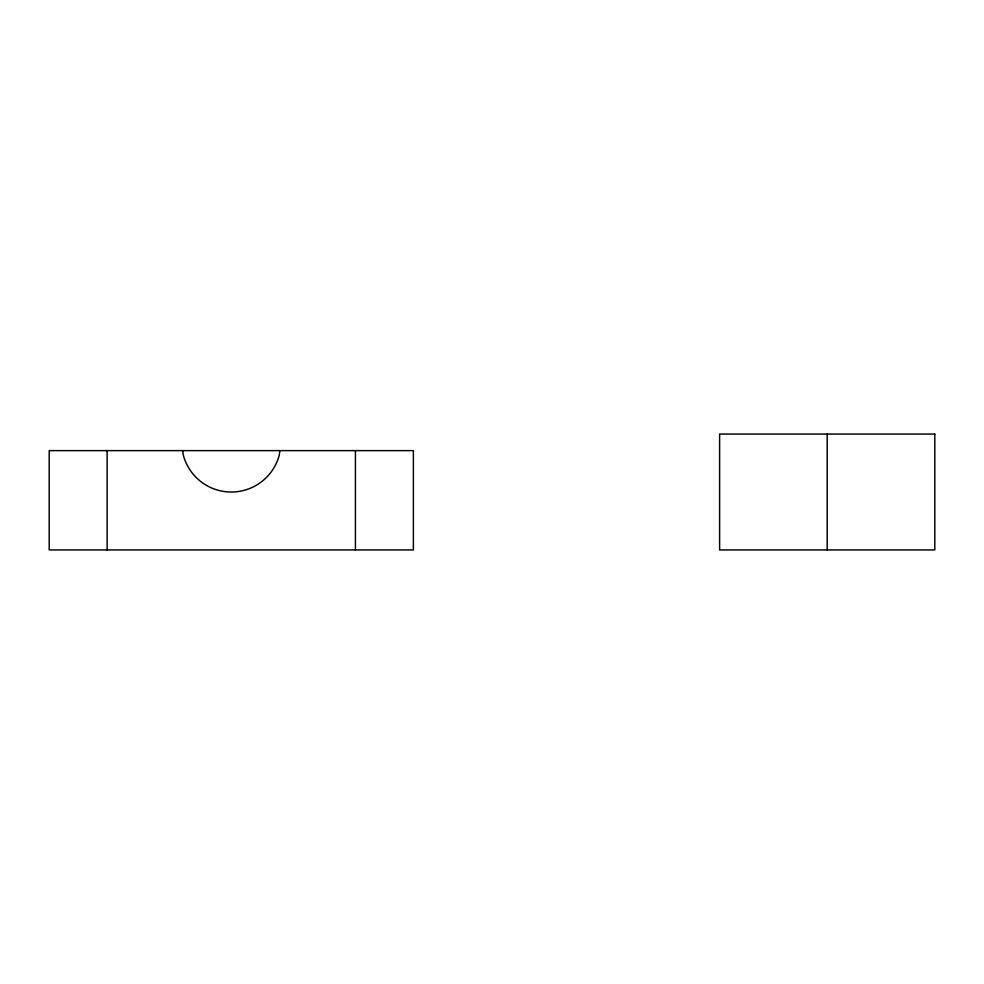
<?xml version="1.0" encoding="UTF-8"?>
<svg xmlns="http://www.w3.org/2000/svg" width="984" height="984" viewBox="0 0 984 984"><rect width="100%" height="100%" fill="white"/><g stroke="black" fill="none" stroke-linecap="round" stroke-linejoin="round"><path stroke-width="1.48" d="M279.862 450.623L279.259 455.198A49.655 49.655 0 0 1 183.319 455.198L182.717 450.623M827.2 434.067L827.2 549.933M355.433 450.623L355.433 549.933M107.133 450.623L107.133 549.933M934.8 434.067L719.611 434.067L719.611 549.933L934.8 549.933L934.8 434.067M413.378 450.623L49.2 450.623L49.2 549.933L413.378 549.933L413.378 450.623"/></g></svg>
